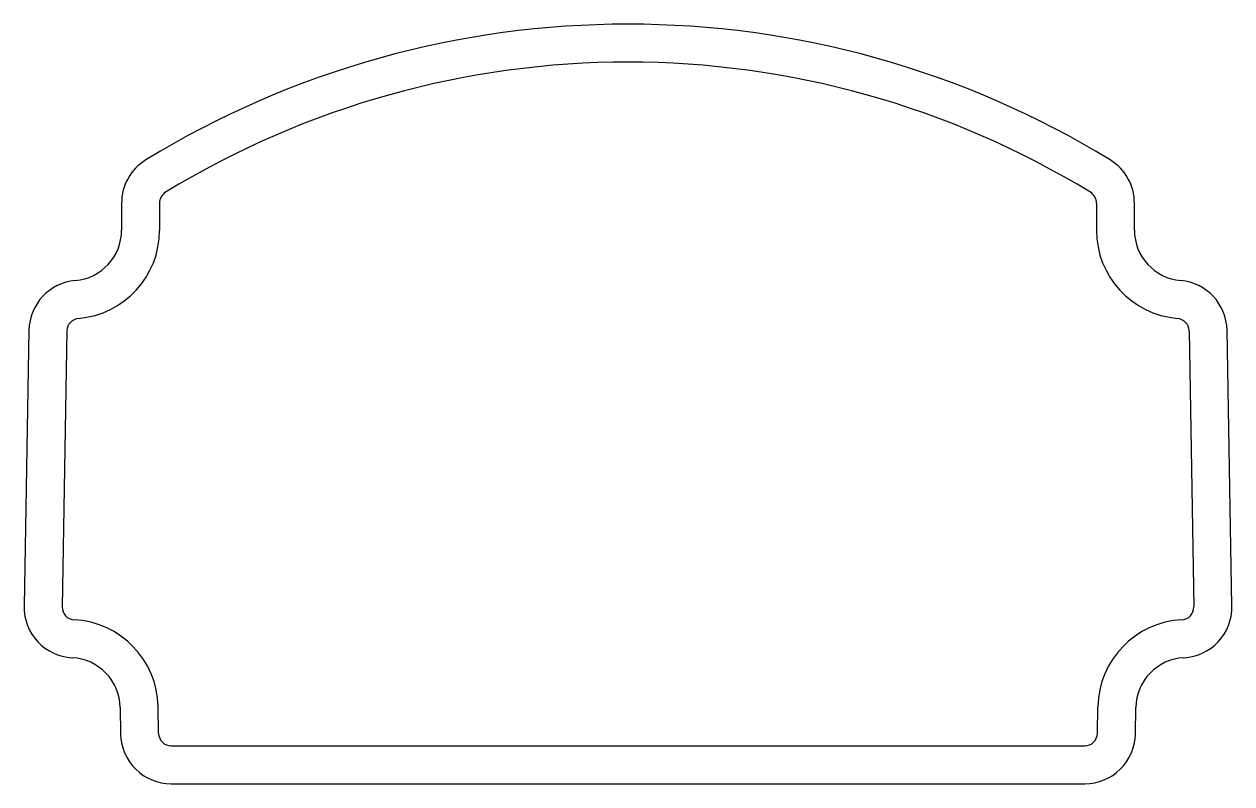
# Model space of a CAD drawing. Extents: x 997.3 to 1045, y 557 to 587.
import ezdxf

# ---------------------------------------------------------------- set-up
doc = ezdxf.new("R2010")
doc.units = 0
doc.layers.get('0').update_dxf_attribs({"linetype": 'CONTINUOUS'})

msp = doc.modelspace()

# ---------------------------------------------------------------- linework, layer by layer
for p, q in [((1001.112, 579.894), (1001.112, 578.827)), ((1002.612, 579.894), (1002.612, 578.827)), ((1039.611, 579.894), (1039.611, 578.827)), ((1041.111, 578.827), (1041.111, 579.894)), ((997.455, 574.877), (997.265, 563.974)), ((998.955, 574.851), (998.765, 563.948)), ((1043.268, 574.851), (1043.458, 563.948)), ((1044.958, 563.974), (1044.768, 574.877)), ((1001.057, 559.98), (1001.075, 558.927)), ((1002.575, 558.953), (1002.556, 560.006)), ((1039.648, 558.953), (1039.666, 560.006)), ((1041.148, 558.927), (1041.166, 559.98)), ((1003.075, 558.462), (1039.148, 558.462)), ((1003.075, 556.962), (1039.148, 556.962))]:
    msp.add_line(p, q)
for centre, radius, start, end in [((1021.111, 550.462), 36.5, 58.5518, 121.4482), ((1021.111, 550.462), 35, 58.5518, 121.4482), ((1003.112, 579.894), 2, 121.4482, 180), ((1039.111, 579.894), 2, 0.0003, 58.5509), ((1003.112, 579.894), 0.5, 121.4482, 180), ((1039.111, 579.894), 0.5, 0, 58.5518), ((999.112, 578.827), 2, 274.9204, 0.0002), ((999.112, 578.827), 3.5, 274.9206, 0.0001), ((1043.111, 578.827), 3.5, 179.9997, 265.0796), ((1043.111, 578.827), 2, 180, 265.0789), ((999.455, 574.842), 2, 94.921, 179), ((1042.768, 574.842), 2, 0.9998, 85.0797), ((999.455, 574.842), 0.5, 94.921, 179), ((1042.768, 574.842), 0.5, 1, 85.0789), ((999.265, 563.939), 2, 179.0001, 267.0244), ((999.265, 563.939), 0.5, 179, 267.0246), ((1042.958, 563.939), 0.5, 272.9754, 1), ((1042.958, 563.939), 2, 272.9754, 1), ((999.057, 559.945), 3.5, 0.9996, 87.0246), ((1043.166, 559.945), 3.5, 92.9755, 178.9999), ((999.057, 559.945), 2, 1.0002, 87.0246), ((1043.166, 559.945), 2, 92.9756, 178.9999), ((1003.075, 558.962), 2, 181, 270), ((1003.075, 558.962), 0.5, 181, 270), ((1039.148, 558.962), 0.5, 270, 359), ((1039.148, 558.962), 2, 270, 359)]:
    msp.add_arc(centre, radius, start, end)

doc.saveas('drawing.dxf')
